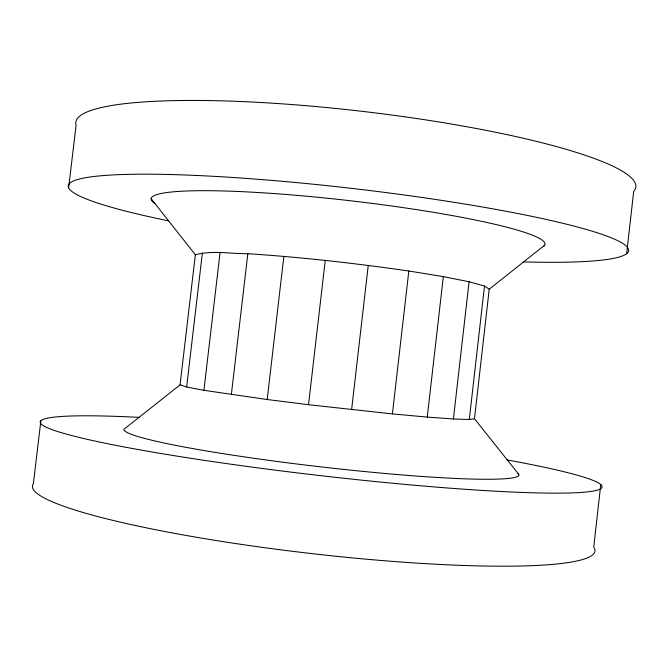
<?xml version="1.0" encoding="UTF-8"?>
<svg xmlns="http://www.w3.org/2000/svg" width="667" height="667" viewBox="0 0 667 667"><rect width="100%" height="100%" fill="white"/><g stroke="black" fill="none" stroke-linecap="round" stroke-linejoin="round"><path stroke-width="1" d="M600.767 484.534L593.738 547.148A283.125 35.026 6.6 0 1 315.608 554.035A283.125 35.026 6.6 0 1 33.35 483.783L40.879 420.635M626.672 253.693L633.65 191.529A281.858 43.755 6.6 0 0 366.742 111.873A281.858 43.755 6.6 0 0 76.096 125.171L68.626 187.852M518.117 473.528A198.799 14.649 6.6 0 1 329.023 467.8A198.799 14.649 6.6 0 1 123.912 429.306L180.057 384.892L186.635 387.018L203.919 390.312L267.192 399.525L308.521 404.702L392.404 413.907L408.821 271.01C355.386 263.298 301.701 257.22 247.824 253.702C230.44 253.877 212.389 250.167 195.356 254.786L151.159 198.733M392.404 413.907L427.255 417.092L443.33 276.622L408.821 271.01M427.255 417.092L453.41 418.976L469.076 281.766L443.33 276.622M453.41 418.976L469.293 419.51L484.5 286.043L469.076 281.766M518.759 474.37L474.479 418.734L489.228 289.203L544.714 245.156M231.349 394.581L247.824 253.702M267.192 399.525L283.859 256.361M308.521 404.702L325.254 260.38M351.609 409.655L368.251 265.424M180.057 384.892L195.356 254.786M186.635 387.018L202.376 252.993M203.919 390.312L220.068 252.576M469.293 419.51L474.479 418.734M484.5 286.043L489.228 289.203M168.701 220.885A282.083 30.04 6.6 0 1 145.931 174.187A282.083 30.04 6.6 0 1 555.202 221.477A282.083 30.04 6.6 0 1 523.445 261.873M506.928 459.913A282.908 21.102 6.6 0 1 522.736 492.463A282.908 21.102 6.6 0 1 115.8 445.348A282.908 21.102 6.6 0 1 139.403 417.367M154.786 203.393A198.232 20.86 6.6 0 1 339.778 199.558A198.232 20.86 6.6 0 1 543.872 246.156"/></g></svg>
